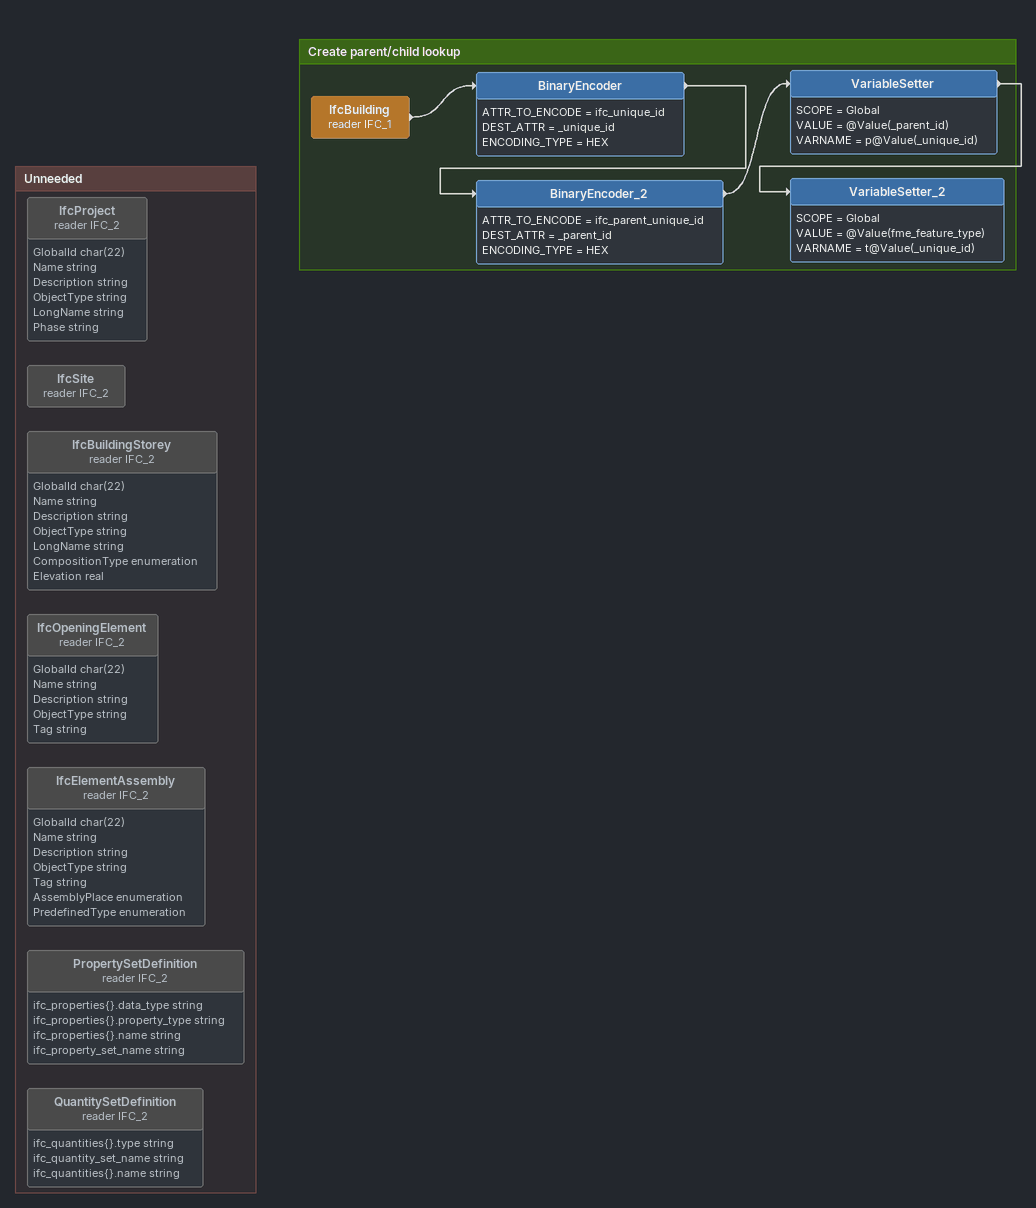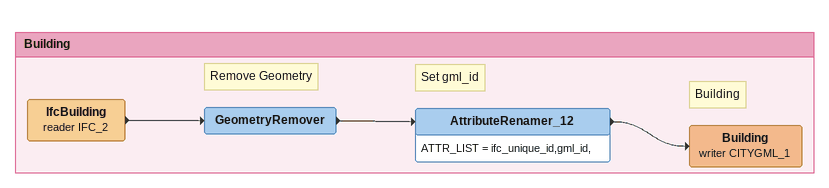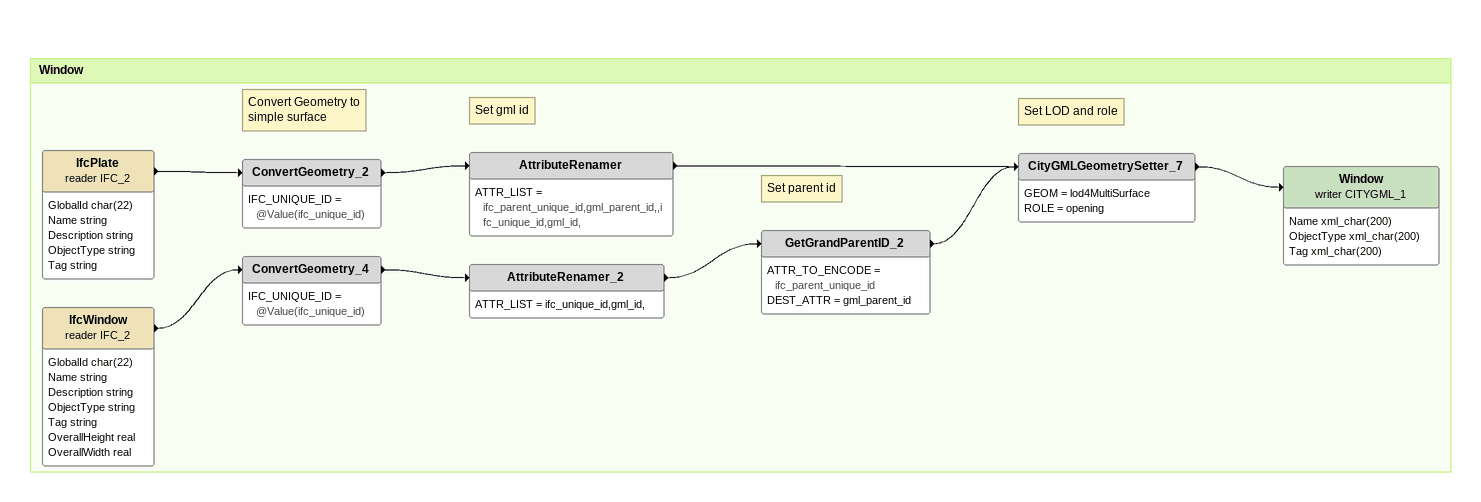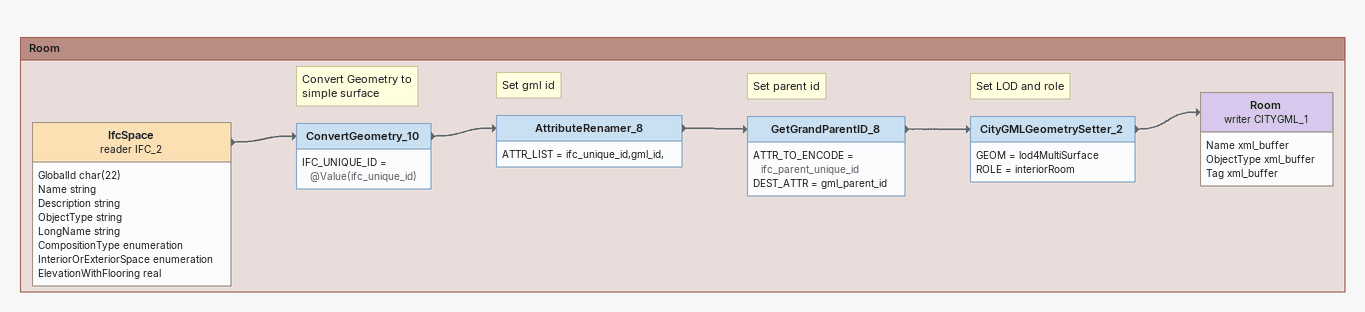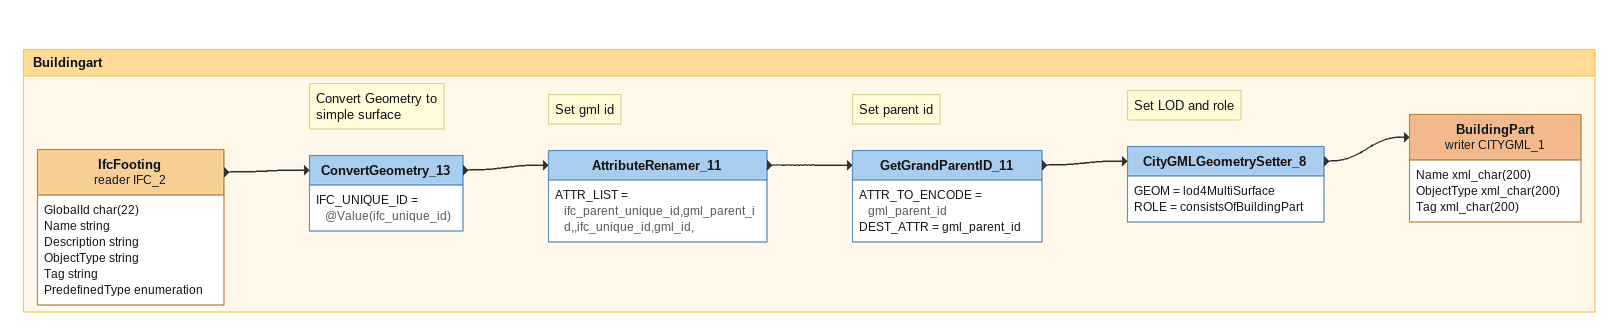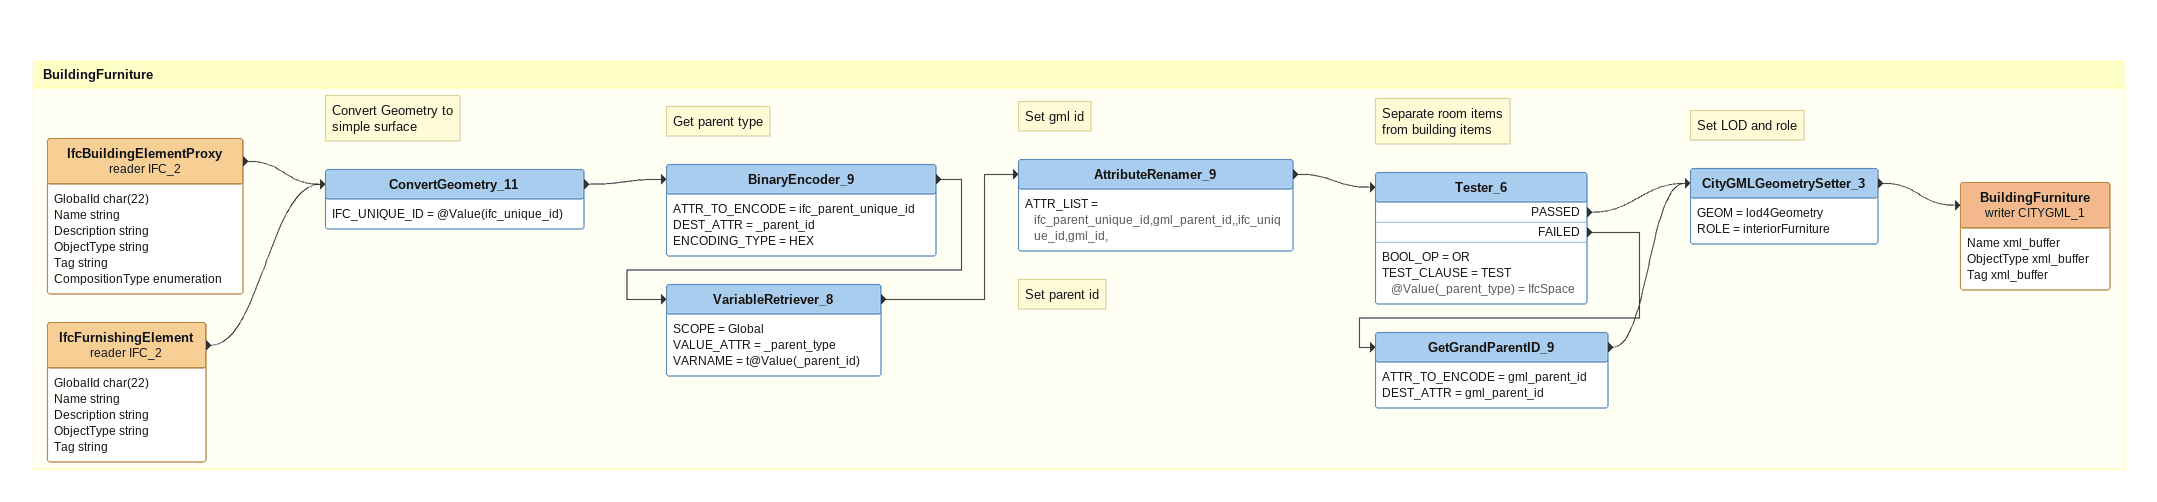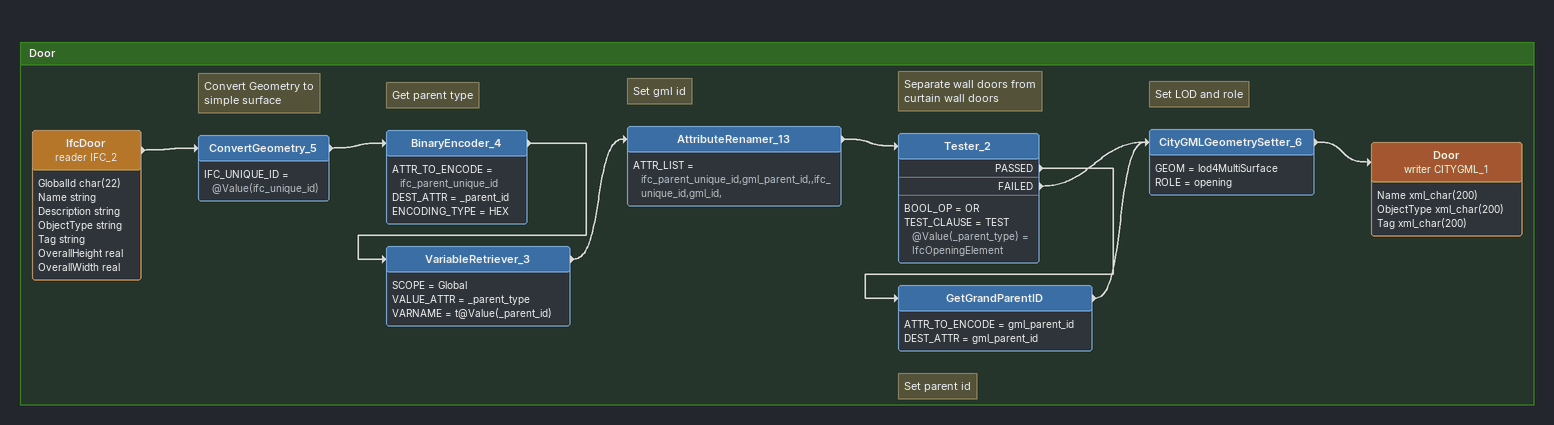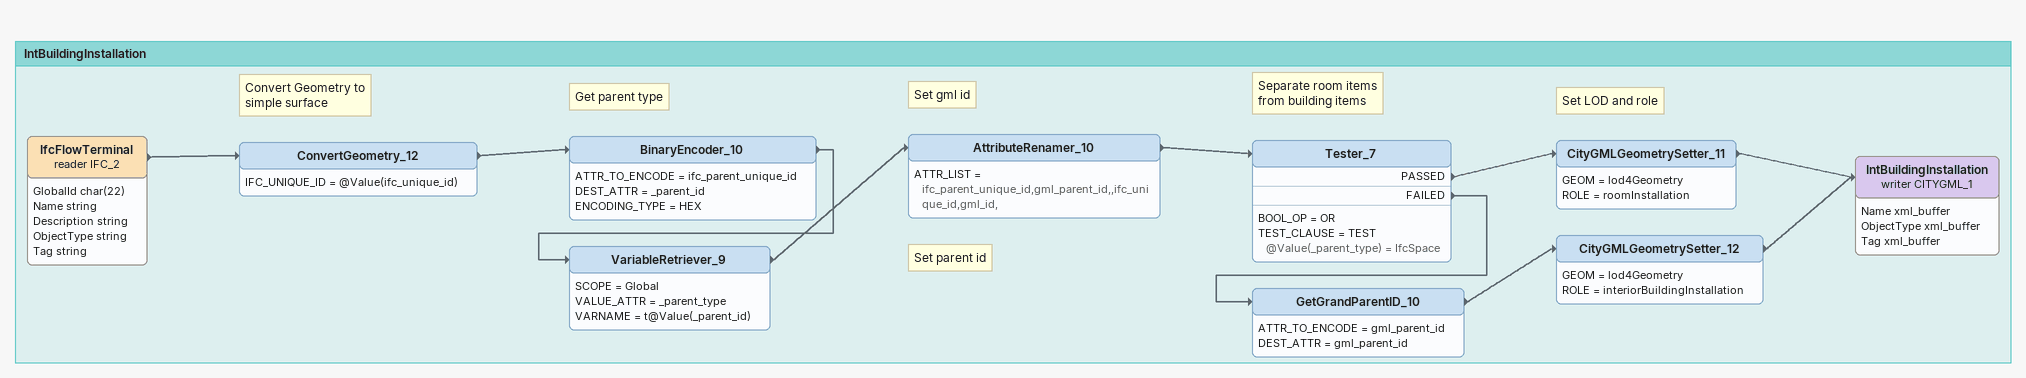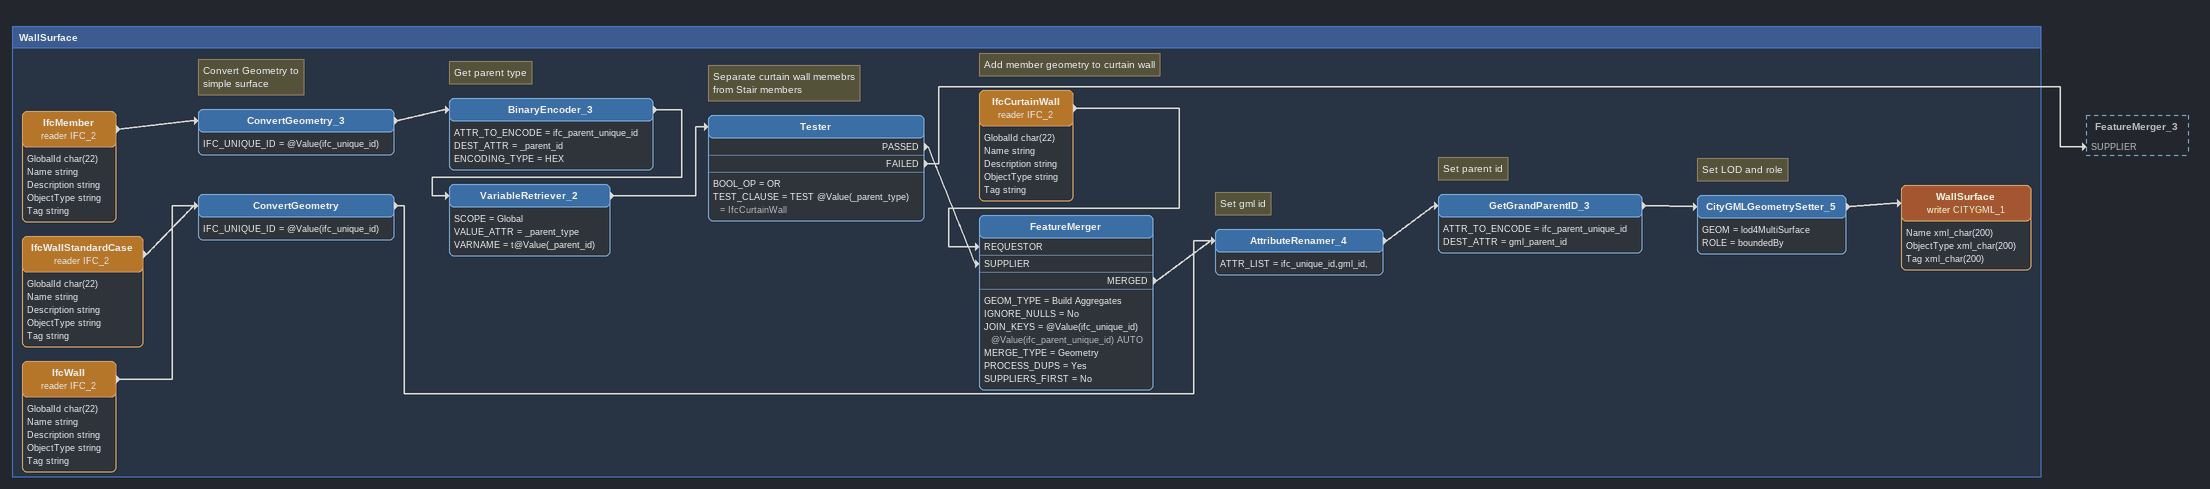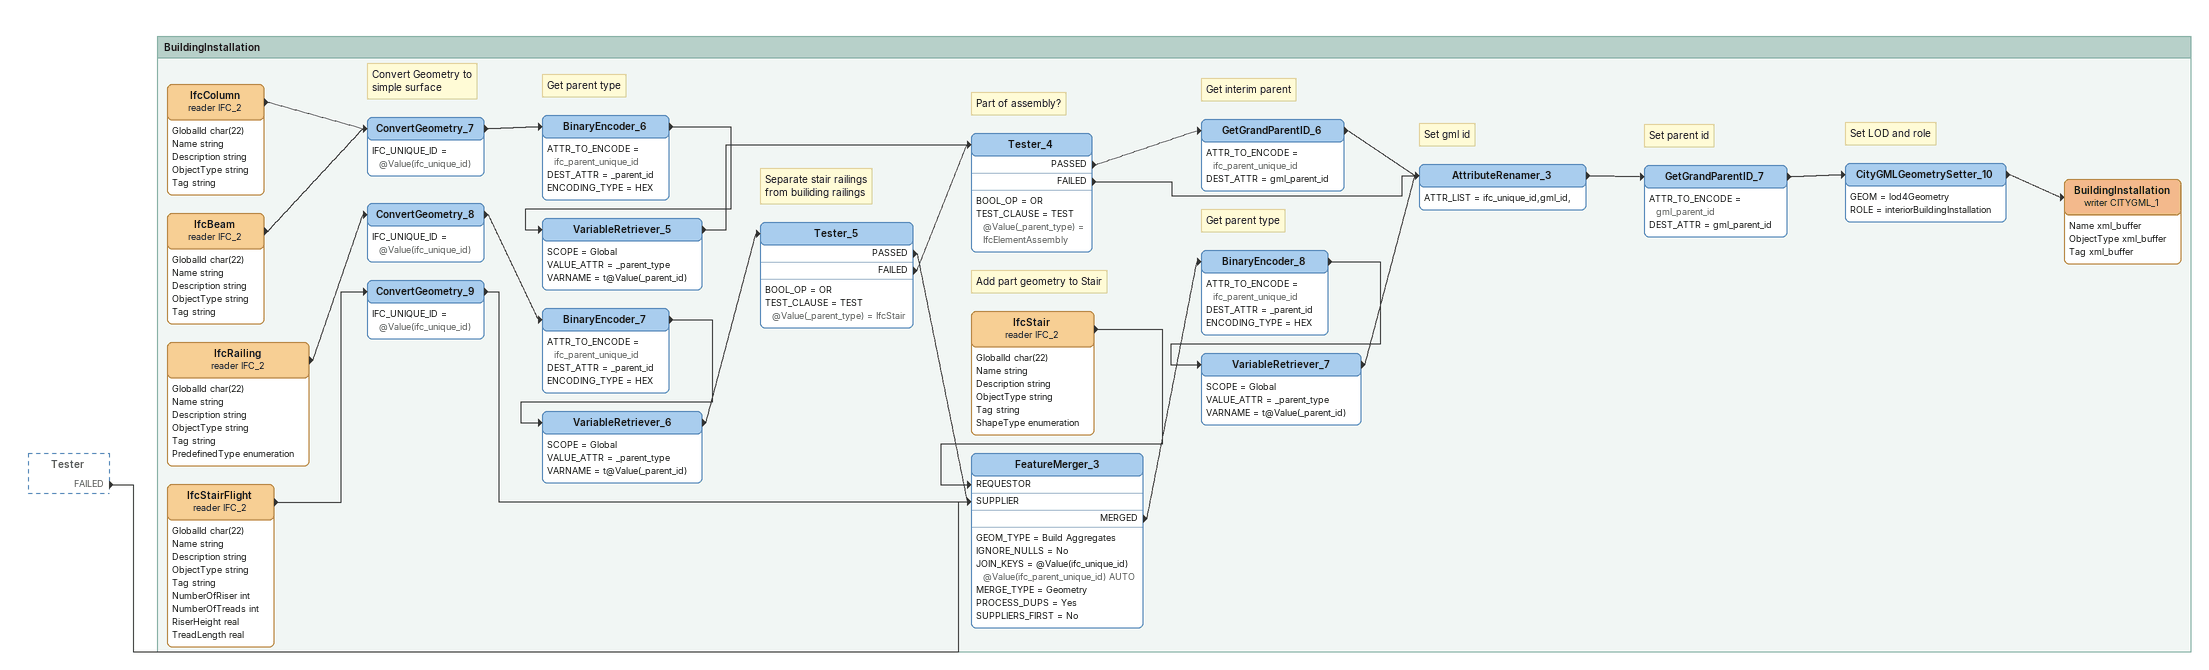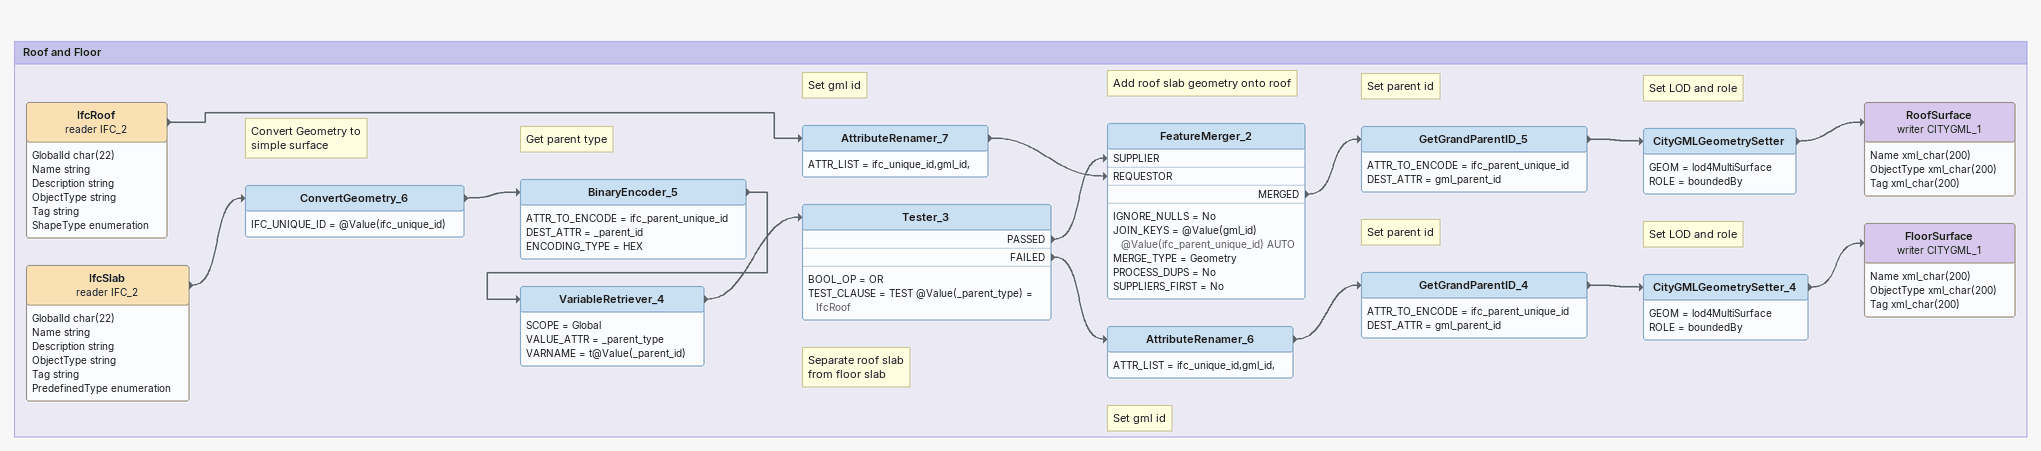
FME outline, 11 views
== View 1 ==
Bookmark: Unneeded
IfcProject (reader IFC_2) [off]
    attributes: GlobalId char(22), Name string, Description string, ObjectType string, LongName string, Phase string
IfcSite (reader IFC_2) [off]
IfcBuildingStorey (reader IFC_2) [off]
    attributes: GlobalId char(22), Name string, Description string, ObjectType string, LongName string, CompositionType enumeration, Elevation real
IfcOpeningElement (reader IFC_2) [off]
    attributes: GlobalId char(22), Name string, Description string, ObjectType string, Tag string
IfcElementAssembly (reader IFC_2) [off]
    attributes: GlobalId char(22), Name string, Description string, ObjectType string, Tag string, AssemblyPlace enumeration, PredefinedType enumeration
PropertySetDefinition (reader IFC_2) [off]
    attributes: ifc_properties{}.data_type string, ifc_properties{}.property_type string, ifc_properties{}.name string, ifc_property_set_name string
QuantitySetDefinition (reader IFC_2) [off]
    attributes: ifc_quantities{}.type string, ifc_quantity_set_name string, ifc_quantities{}.name string

Bookmark: Create parent/child lookup
IfcBuilding (reader IFC_1)
    -> BinaryEncoder
BinaryEncoder
    ATTR_TO_ENCODE = ifc_unique_id
    DEST_ATTR = _unique_id
    ENCODING_TYPE = HEX
    -> BinaryEncoder_2
BinaryEncoder_2
    ATTR_TO_ENCODE = ifc_parent_unique_id
    DEST_ATTR = _parent_id
    ENCODING_TYPE = HEX
    -> VariableSetter
VariableSetter
    SCOPE = Global
    VALUE = @Value(_parent_id)
    VARNAME = p@Value(_unique_id)
    -> VariableSetter_2
VariableSetter_2
    SCOPE = Global
    VALUE = @Value(fme_feature_type)
    VARNAME = t@Value(_unique_id)

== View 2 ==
Bookmark: Building
IfcBuilding (reader IFC_2)
    -> GeometryRemover
Note: Remove Geometry
GeometryRemover
    -> AttributeRenamer_12
Note: Set gml_id
AttributeRenamer_12
    ATTR_LIST = ifc_unique_id,gml_id,
    -> Building (writer CITYGML_1)
Note: Building
Building (writer CITYGML_1)

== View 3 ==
Bookmark: Window
IfcPlate (reader IFC_2)
    attributes: GlobalId char(22), Name string, Description string, ObjectType string, Tag string
    -> ConvertGeometry_2
Note: Convert Geometry to / simple surface
ConvertGeometry_2
    IFC_UNIQUE_ID = @Value(ifc_unique_id)
    -> AttributeRenamer
Note: Set gml id
AttributeRenamer
    ATTR_LIST = ifc_parent_unique_id,gml_parent_id,,ifc_unique_id,gml_id,
    -> CityGMLGeometrySetter_7
IfcWindow (reader IFC_2)
    attributes: GlobalId char(22), Name string, Description string, ObjectType string, Tag string, OverallHeight real, OverallWidth real
    -> ConvertGeometry_4
ConvertGeometry_4
    IFC_UNIQUE_ID = @Value(ifc_unique_id)
    -> AttributeRenamer_2
AttributeRenamer_2
    ATTR_LIST = ifc_unique_id,gml_id,
    -> GetGrandParentID_2
Note: Set parent id
GetGrandParentID_2
    ATTR_TO_ENCODE = ifc_parent_unique_id
    DEST_ATTR = gml_parent_id
    -> CityGMLGeometrySetter_7
Note: Set LOD and role
CityGMLGeometrySetter_7
    GEOM = lod4MultiSurface
    ROLE = opening
    -> Window (writer CITYGML_1)
Window (writer CITYGML_1)
    attributes: Name xml_char(200), ObjectType xml_char(200), Tag xml_char(200)

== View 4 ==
Bookmark: Room
IfcSpace (reader IFC_2)
    attributes: GlobalId char(22), Name string, Description string, ObjectType string, LongName string, CompositionType enumeration, InteriorOrExteriorSpace enumeration, ElevationWithFlooring real
    -> ConvertGeometry_10
Note: Convert Geometry to / simple surface
ConvertGeometry_10
    IFC_UNIQUE_ID = @Value(ifc_unique_id)
    -> AttributeRenamer_8
Note: Set gml id
AttributeRenamer_8
    ATTR_LIST = ifc_unique_id,gml_id,
    -> GetGrandParentID_8
Note: Set parent id
GetGrandParentID_8
    ATTR_TO_ENCODE = ifc_parent_unique_id
    DEST_ATTR = gml_parent_id
    -> CityGMLGeometrySetter_2
Note: Set LOD and role
CityGMLGeometrySetter_2
    GEOM = lod4MultiSurface
    ROLE = interiorRoom
    -> Room (writer CITYGML_1)
Room (writer CITYGML_1)
    attributes: Name xml_buffer, ObjectType xml_buffer, Tag xml_buffer

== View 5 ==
Bookmark: Buildingart
IfcFooting (reader IFC_2)
    attributes: GlobalId char(22), Name string, Description string, ObjectType string, Tag string, PredefinedType enumeration
    -> ConvertGeometry_13
Note: Convert Geometry to / simple surface
ConvertGeometry_13
    IFC_UNIQUE_ID = @Value(ifc_unique_id)
    -> AttributeRenamer_11
Note: Set gml id
AttributeRenamer_11
    ATTR_LIST = ifc_parent_unique_id,gml_parent_id,,ifc_unique_id,gml_id,
    -> GetGrandParentID_11
Note: Set parent id
GetGrandParentID_11
    ATTR_TO_ENCODE = gml_parent_id
    DEST_ATTR = gml_parent_id
    -> CityGMLGeometrySetter_8
Note: Set LOD and role
CityGMLGeometrySetter_8
    GEOM = lod4MultiSurface
    ROLE = consistsOfBuildingPart
    -> BuildingPart (writer CITYGML_1)
BuildingPart (writer CITYGML_1)
    attributes: Name xml_char(200), ObjectType xml_char(200), Tag xml_char(200)

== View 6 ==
Bookmark: BuildingFurniture
IfcBuildingElementProxy (reader IFC_2)
    attributes: GlobalId char(22), Name string, Description string, ObjectType string, Tag string, CompositionType enumeration
    -> ConvertGeometry_11
IfcFurnishingElement (reader IFC_2)
    attributes: GlobalId char(22), Name string, Description string, ObjectType string, Tag string
    -> ConvertGeometry_11
Note: Convert Geometry to / simple surface
ConvertGeometry_11
    IFC_UNIQUE_ID = @Value(ifc_unique_id)
    -> BinaryEncoder_9
Note: Get parent type
BinaryEncoder_9
    ATTR_TO_ENCODE = ifc_parent_unique_id
    DEST_ATTR = _parent_id
    ENCODING_TYPE = HEX
    -> VariableRetriever_8
VariableRetriever_8
    SCOPE = Global
    VALUE_ATTR = _parent_type
    VARNAME = t@Value(_parent_id)
    -> AttributeRenamer_9
Note: Set gml id
AttributeRenamer_9
    ATTR_LIST = ifc_parent_unique_id,gml_parent_id,,ifc_unique_id,gml_id,
    -> Tester_6
Note: Separate room items / from building items
Tester_6
    BOOL_OP = OR
    TEST_CLAUSE = TEST @Value(_parent_type) = IfcSpace
    PASSED -> CityGMLGeometrySetter_3
    FAILED -> GetGrandParentID_9
Note: Set parent id
GetGrandParentID_9
    ATTR_TO_ENCODE = gml_parent_id
    DEST_ATTR = gml_parent_id
    -> CityGMLGeometrySetter_3
Note: Set LOD and role
CityGMLGeometrySetter_3
    GEOM = lod4Geometry
    ROLE = interiorFurniture
    -> BuildingFurniture (writer CITYGML_1)
BuildingFurniture (writer CITYGML_1)
    attributes: Name xml_buffer, ObjectType xml_buffer, Tag xml_buffer

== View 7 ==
Bookmark: Door
IfcDoor (reader IFC_2)
    attributes: GlobalId char(22), Name string, Description string, ObjectType string, Tag string, OverallHeight real, OverallWidth real
    -> ConvertGeometry_5
Note: Convert Geometry to / simple surface
ConvertGeometry_5
    IFC_UNIQUE_ID = @Value(ifc_unique_id)
    -> BinaryEncoder_4
Note: Get parent type
BinaryEncoder_4
    ATTR_TO_ENCODE = ifc_parent_unique_id
    DEST_ATTR = _parent_id
    ENCODING_TYPE = HEX
    -> VariableRetriever_3
VariableRetriever_3
    SCOPE = Global
    VALUE_ATTR = _parent_type
    VARNAME = t@Value(_parent_id)
    -> AttributeRenamer_13
Note: Set gml id
AttributeRenamer_13
    ATTR_LIST = ifc_parent_unique_id,gml_parent_id,,ifc_unique_id,gml_id,
    -> Tester_2
Note: Separate wall doors from / curtain wall doors
Tester_2
    BOOL_OP = OR
    TEST_CLAUSE = TEST @Value(_parent_type) = IfcOpeningElement
    PASSED -> GetGrandParentID
    FAILED -> CityGMLGeometrySetter_6
Note: Set parent id
GetGrandParentID
    ATTR_TO_ENCODE = gml_parent_id
    DEST_ATTR = gml_parent_id
    -> CityGMLGeometrySetter_6
Note: Set LOD and role
CityGMLGeometrySetter_6
    GEOM = lod4MultiSurface
    ROLE = opening
    -> Door (writer CITYGML_1)
Door (writer CITYGML_1)
    attributes: Name xml_char(200), ObjectType xml_char(200), Tag xml_char(200)

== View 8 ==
Bookmark: IntBuildingInstallation
IfcFlowTerminal (reader IFC_2)
    attributes: GlobalId char(22), Name string, Description string, ObjectType string, Tag string
    -> ConvertGeometry_12
Note: Convert Geometry to / simple surface
ConvertGeometry_12
    IFC_UNIQUE_ID = @Value(ifc_unique_id)
    -> BinaryEncoder_10
Note: Get parent type
BinaryEncoder_10
    ATTR_TO_ENCODE = ifc_parent_unique_id
    DEST_ATTR = _parent_id
    ENCODING_TYPE = HEX
    -> VariableRetriever_9
VariableRetriever_9
    SCOPE = Global
    VALUE_ATTR = _parent_type
    VARNAME = t@Value(_parent_id)
    -> AttributeRenamer_10
Note: Set gml id
AttributeRenamer_10
    ATTR_LIST = ifc_parent_unique_id,gml_parent_id,,ifc_unique_id,gml_id,
    -> Tester_7
Note: Separate room items / from building items
Tester_7
    BOOL_OP = OR
    TEST_CLAUSE = TEST @Value(_parent_type) = IfcSpace
    PASSED -> CityGMLGeometrySetter_11
    FAILED -> GetGrandParentID_10
Note: Set LOD and role
CityGMLGeometrySetter_11
    GEOM = lod4Geometry
    ROLE = roomInstallation
    -> IntBuildingInstallation (writer CITYGML_1)
Note: Set parent id
GetGrandParentID_10
    ATTR_TO_ENCODE = gml_parent_id
    DEST_ATTR = gml_parent_id
    -> CityGMLGeometrySetter_12
CityGMLGeometrySetter_12
    GEOM = lod4Geometry
    ROLE = interiorBuildingInstallation
    -> IntBuildingInstallation (writer CITYGML_1)
IntBuildingInstallation (writer CITYGML_1)
    attributes: Name xml_buffer, ObjectType xml_buffer, Tag xml_buffer

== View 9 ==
Bookmark: WallSurface
IfcMember (reader IFC_2)
    attributes: GlobalId char(22), Name string, Description string, ObjectType string, Tag string
    -> ConvertGeometry_3
Note: Convert Geometry to / simple surface
ConvertGeometry_3
    IFC_UNIQUE_ID = @Value(ifc_unique_id)
    -> BinaryEncoder_3
Note: Get parent type
BinaryEncoder_3
    ATTR_TO_ENCODE = ifc_parent_unique_id
    DEST_ATTR = _parent_id
    ENCODING_TYPE = HEX
    -> VariableRetriever_2
VariableRetriever_2
    SCOPE = Global
    VALUE_ATTR = _parent_type
    VARNAME = t@Value(_parent_id)
    -> Tester
Note: Separate curtain wall memebrs / from Stair members
Tester
    BOOL_OP = OR
    TEST_CLAUSE = TEST @Value(_parent_type) = IfcCurtainWall
    PASSED -> FeatureMerger [SUPPLIER]
    FAILED -> FeatureMerger_3 [SUPPLIER]
IfcWallStandardCase (reader IFC_2)
    attributes: GlobalId char(22), Name string, Description string, ObjectType string, Tag string
    -> ConvertGeometry
IfcWall (reader IFC_2)
    attributes: GlobalId char(22), Name string, Description string, ObjectType string, Tag string
    -> ConvertGeometry
ConvertGeometry
    IFC_UNIQUE_ID = @Value(ifc_unique_id)
    -> AttributeRenamer_4
Note: Add member geometry to curtain wall
IfcCurtainWall (reader IFC_2)
    attributes: GlobalId char(22), Name string, Description string, ObjectType string, Tag string
    -> FeatureMerger [REQUESTOR]
FeatureMerger
    GEOM_TYPE = Build Aggregates
    IGNORE_NULLS = No
    JOIN_KEYS = @Value(ifc_unique_id) @Value(ifc_parent_unique_id) AUTO
    MERGE_TYPE = Geometry
    PROCESS_DUPS = Yes
    SUPPLIERS_FIRST = No
    MERGED -> AttributeRenamer_4
Note: Set gml id
AttributeRenamer_4
    ATTR_LIST = ifc_unique_id,gml_id,
    -> GetGrandParentID_3
Note: Set parent id
GetGrandParentID_3
    ATTR_TO_ENCODE = ifc_parent_unique_id
    DEST_ATTR = gml_parent_id
    -> CityGMLGeometrySetter_5
Note: Set LOD and role
CityGMLGeometrySetter_5
    GEOM = lod4MultiSurface
    ROLE = boundedBy
    -> WallSurface (writer CITYGML_1)
WallSurface (writer CITYGML_1)
    attributes: Name xml_char(200), ObjectType xml_char(200), Tag xml_char(200)

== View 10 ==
Tester [outside]
    FAILED -> FeatureMerger_3 [SUPPLIER]

Bookmark: BuildingInstallation
IfcColumn (reader IFC_2)
    attributes: GlobalId char(22), Name string, Description string, ObjectType string, Tag string
    -> ConvertGeometry_7
IfcBeam (reader IFC_2)
    attributes: GlobalId char(22), Name string, Description string, ObjectType string, Tag string
    -> ConvertGeometry_7
Note: Convert Geometry to / simple surface
ConvertGeometry_7
    IFC_UNIQUE_ID = @Value(ifc_unique_id)
    -> BinaryEncoder_6
Note: Get parent type
BinaryEncoder_6
    ATTR_TO_ENCODE = ifc_parent_unique_id
    DEST_ATTR = _parent_id
    ENCODING_TYPE = HEX
    -> VariableRetriever_5
VariableRetriever_5
    SCOPE = Global
    VALUE_ATTR = _parent_type
    VARNAME = t@Value(_parent_id)
    -> Tester_4
IfcRailing (reader IFC_2)
    attributes: GlobalId char(22), Name string, Description string, ObjectType string, Tag string, PredefinedType enumeration
    -> ConvertGeometry_8
ConvertGeometry_8
    IFC_UNIQUE_ID = @Value(ifc_unique_id)
    -> BinaryEncoder_7
BinaryEncoder_7
    ATTR_TO_ENCODE = ifc_parent_unique_id
    DEST_ATTR = _parent_id
    ENCODING_TYPE = HEX
    -> VariableRetriever_6
VariableRetriever_6
    SCOPE = Global
    VALUE_ATTR = _parent_type
    VARNAME = t@Value(_parent_id)
    -> Tester_5
Note: Separate stair railings / from builiding railings
Tester_5
    BOOL_OP = OR
    TEST_CLAUSE = TEST @Value(_parent_type) = IfcStair
    PASSED -> FeatureMerger_3 [SUPPLIER]
    FAILED -> Tester_4
Note: Part of assembly?
Tester_4
    BOOL_OP = OR
    TEST_CLAUSE = TEST @Value(_parent_type) = IfcElementAssembly
    PASSED -> GetGrandParentID_6
    FAILED -> AttributeRenamer_3
Note: Get interim parent
GetGrandParentID_6
    ATTR_TO_ENCODE = ifc_parent_unique_id
    DEST_ATTR = gml_parent_id
    -> AttributeRenamer_3
IfcStairFlight (reader IFC_2)
    attributes: GlobalId char(22), Name string, Description string, ObjectType string, Tag string, NumberOfRiser int, NumberOfTreads int, RiserHeight real, TreadLength real
    -> ConvertGeometry_9
ConvertGeometry_9
    IFC_UNIQUE_ID = @Value(ifc_unique_id)
    -> FeatureMerger_3 [SUPPLIER]
Note: Add part geometry to Stair
IfcStair (reader IFC_2)
    attributes: GlobalId char(22), Name string, Description string, ObjectType string, Tag string, ShapeType enumeration
    -> FeatureMerger_3 [REQUESTOR]
FeatureMerger_3
    GEOM_TYPE = Build Aggregates
    IGNORE_NULLS = No
    JOIN_KEYS = @Value(ifc_unique_id) @Value(ifc_parent_unique_id) AUTO
    MERGE_TYPE = Geometry
    PROCESS_DUPS = Yes
    SUPPLIERS_FIRST = No
    MERGED -> BinaryEncoder_8
Note: Get parent type
BinaryEncoder_8
    ATTR_TO_ENCODE = ifc_parent_unique_id
    DEST_ATTR = _parent_id
    ENCODING_TYPE = HEX
    -> VariableRetriever_7
VariableRetriever_7
    SCOPE = Global
    VALUE_ATTR = _parent_type
    VARNAME = t@Value(_parent_id)
    -> AttributeRenamer_3
Note: Set gml id
AttributeRenamer_3
    ATTR_LIST = ifc_unique_id,gml_id,
    -> GetGrandParentID_7
Note: Set parent id
GetGrandParentID_7
    ATTR_TO_ENCODE = gml_parent_id
    DEST_ATTR = gml_parent_id
    -> CityGMLGeometrySetter_10
Note: Set LOD and role
CityGMLGeometrySetter_10
    GEOM = lod4Geometry
    ROLE = interiorBuildingInstallation
    -> BuildingInstallation (writer CITYGML_1)
BuildingInstallation (writer CITYGML_1)
    attributes: Name xml_buffer, ObjectType xml_buffer, Tag xml_buffer

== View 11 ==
Bookmark: Roof and Floor
IfcRoof (reader IFC_2)
    attributes: GlobalId char(22), Name string, Description string, ObjectType string, Tag string, ShapeType enumeration
    -> AttributeRenamer_7
Note: Set gml id
AttributeRenamer_7
    ATTR_LIST = ifc_unique_id,gml_id,
    -> FeatureMerger_2 [REQUESTOR]
IfcSlab (reader IFC_2)
    attributes: GlobalId char(22), Name string, Description string, ObjectType string, Tag string, PredefinedType enumeration
    -> ConvertGeometry_6
Note: Convert Geometry to / simple surface
ConvertGeometry_6
    IFC_UNIQUE_ID = @Value(ifc_unique_id)
    -> BinaryEncoder_5
Note: Get parent type
BinaryEncoder_5
    ATTR_TO_ENCODE = ifc_parent_unique_id
    DEST_ATTR = _parent_id
    ENCODING_TYPE = HEX
    -> VariableRetriever_4
VariableRetriever_4
    SCOPE = Global
    VALUE_ATTR = _parent_type
    VARNAME = t@Value(_parent_id)
    -> Tester_3
Note: Separate roof slab / from floor slab
Tester_3
    BOOL_OP = OR
    TEST_CLAUSE = TEST @Value(_parent_type) = IfcRoof
    PASSED -> FeatureMerger_2 [SUPPLIER]
    FAILED -> AttributeRenamer_6
Note: Add roof slab geometry onto roof
FeatureMerger_2
    IGNORE_NULLS = No
    JOIN_KEYS = @Value(gml_id) @Value(ifc_parent_unique_id) AUTO
    MERGE_TYPE = Geometry
    PROCESS_DUPS = No
    SUPPLIERS_FIRST = No
    MERGED -> GetGrandParentID_5
Note: Set parent id
GetGrandParentID_5
    ATTR_TO_ENCODE = ifc_parent_unique_id
    DEST_ATTR = gml_parent_id
    -> CityGMLGeometrySetter
Note: Set LOD and role
CityGMLGeometrySetter
    GEOM = lod4MultiSurface
    ROLE = boundedBy
    -> RoofSurface (writer CITYGML_1)
RoofSurface (writer CITYGML_1)
    attributes: Name xml_char(200), ObjectType xml_char(200), Tag xml_char(200)
Note: Set gml id
AttributeRenamer_6
    ATTR_LIST = ifc_unique_id,gml_id,
    -> GetGrandParentID_4
Note: Set parent id
GetGrandParentID_4
    ATTR_TO_ENCODE = ifc_parent_unique_id
    DEST_ATTR = gml_parent_id
    -> CityGMLGeometrySetter_4
Note: Set LOD and role
CityGMLGeometrySetter_4
    GEOM = lod4MultiSurface
    ROLE = boundedBy
    -> FloorSurface (writer CITYGML_1)
FloorSurface (writer CITYGML_1)
    attributes: Name xml_char(200), ObjectType xml_char(200), Tag xml_char(200)
